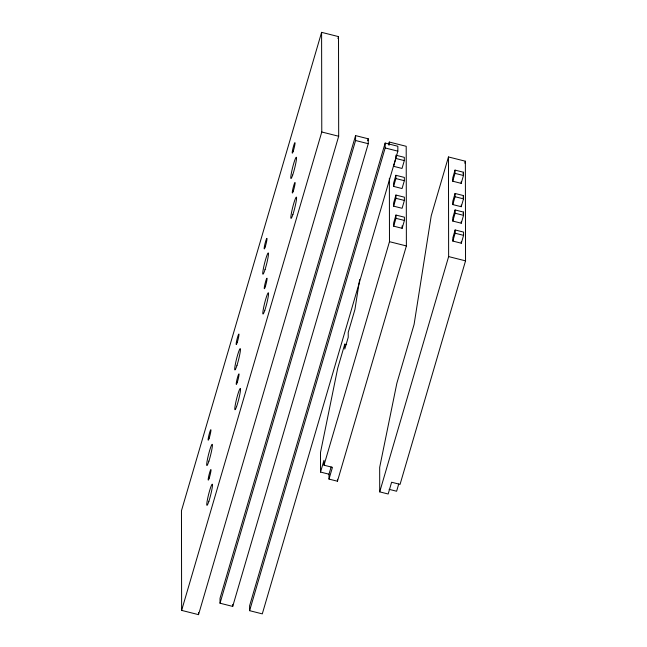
<?xml version="1.0" encoding="UTF-8"?>
<svg xmlns="http://www.w3.org/2000/svg" width="647" height="647" viewBox="0 0 647 647"><rect width="100%" height="100%" fill="white"/><g stroke="black" fill="none" stroke-linecap="round" stroke-linejoin="round"><path stroke-width="0.97" d="M359.643 279.601L354.928 309.509L348.223 332.396L348.232 337.297L344.778 349.065L344.77 344.164L346.655 344.641M321.599 32.35L181.459 510.75L181.629 610.388L198.532 614.65L338.68 136.25L338.51 36.612L321.599 32.35L321.777 131.988L181.629 610.388M337.936 38.545L338.51 36.612M355.575 135.611L220.02 598.321L220.029 603.222L232.71 606.417L368.264 143.707L368.256 138.806L355.575 135.611L355.583 140.512L220.029 603.222M367.69 140.747L368.256 138.806M385.159 143.06L249.605 605.778L249.613 610.679L262.294 613.874L397.848 151.155L397.84 146.254L385.159 143.06L385.167 147.961L249.613 610.679M388.459 144.936L389.3 142.049L406.203 146.303L406.381 245.941L337.459 481.222L329 479.095L328.991 474.194L331.118 466.956M395.859 155.199L404.31 157.326L404.318 160.593L402.022 168.438L393.57 166.303L395.867 158.458L395.859 156.016M344.77 344.164L337.694 368.321L320.508 452.463L320.54 472.067L328.991 474.194M395.899 175.297L393.602 183.133L393.602 186.401L402.054 188.536L404.351 180.691L404.351 177.424L395.899 175.297L395.899 178.564L393.602 186.401M395.932 195.054L393.635 202.891L393.635 206.158L402.094 208.294L404.391 200.449L404.383 197.181L395.932 195.054L395.94 198.322L393.635 206.158M320.54 472.067L323.985 460.3L324.001 465.201L332.453 467.328L329 479.095M395.964 215.063L393.667 222.908L393.675 226.167L402.127 228.302L404.424 220.457L404.415 217.19L395.964 215.063L395.972 218.33L393.675 226.167M324.001 465.201L389.478 241.687L389.365 178.281M448.468 156.954L431.234 215.774L414.088 324.414L396.862 383.234L379.676 467.369L379.716 491.874L388.168 494.001L391.613 482.241L400.064 484.368L465.541 260.854L465.371 161.208L448.468 156.954L448.638 256.592L379.716 491.874M455.027 170.104L452.73 177.949L452.73 181.209L461.182 183.344L463.487 175.499L463.478 172.231L455.027 170.104L455.027 173.372L452.73 181.209M455.067 193.469L452.771 201.314L452.771 204.581L461.222 206.708L463.527 198.864L463.519 195.596L455.067 193.469L455.067 196.737L452.771 204.581M464.805 163.141L465.371 161.208M462.969 173.978L463.478 172.231M455.092 209.96L452.795 217.804L452.803 221.072L461.254 223.199L463.551 215.354L463.543 212.087L455.092 209.96L455.1 213.227L452.803 221.072M463.009 197.343L463.519 195.596M455.132 229.968L452.835 237.813L452.835 241.08L461.287 243.207L463.584 235.362L463.584 232.095L455.132 229.968L455.132 233.235L452.835 241.08M463.034 213.833L463.543 212.087M398.73 483.988L396.611 491.235L389.098 489.334M321.777 131.988L338.68 136.25M355.583 140.512L368.264 143.707M385.167 147.961L397.848 151.155M395.867 158.458L404.318 160.593M455.027 173.372L463.487 175.499M395.899 178.564L404.351 180.691M455.067 196.737L463.527 198.864M395.94 198.322L404.391 200.449M455.1 213.227L463.551 215.354M395.972 218.33L404.424 220.457M455.132 233.235L463.584 235.362M389.478 241.687L406.381 245.941M448.638 256.592L465.541 260.854M461.182 181.71L461.182 183.344M461.222 205.075L461.222 206.708M461.254 221.565L461.254 223.199M461.287 241.574L461.287 243.207M402.119 225.852L402.127 228.302M393.57 164.67L393.57 166.303M389.3 142.049L389.308 145.065M337.451 479.265L337.459 481.222M232.71 604.46L232.71 606.417M198.532 612.636L198.532 614.65M236.996 365.28A10.95 1.076 -75.9 0 0 240.312 348.66A10.95 1.076 -75.9 0 0 235.443 363.8A10.95 1.076 -75.9 0 0 236.996 365.28M292.662 175.086A10.95 1.076 -75.9 0 0 296.472 157.528A10.95 1.076 -75.9 0 0 291.797 171.043A10.95 1.076 -75.9 0 0 292.662 175.086M265.278 286.734A5.475 0.542 -75.9 0 0 267.033 278.234A5.475 0.542 -75.9 0 0 264.631 285.513A5.475 0.542 -75.9 0 0 265.278 286.734M208.884 501.263A10.95 1.076 -75.9 0 0 212.394 484.255A10.95 1.076 -75.9 0 0 207.59 498.829A10.95 1.076 -75.9 0 0 208.884 501.263M236.6 406.526A10.95 1.076 -75.9 0 0 240.498 388.815A10.95 1.076 -75.9 0 0 235.872 401.973A10.95 1.076 -75.9 0 0 236.6 406.526M265.084 269.411A10.95 1.076 -75.9 0 0 268.319 252.969A10.95 1.076 -75.9 0 0 263.434 268.327A10.95 1.076 -75.9 0 0 265.084 269.411M264.801 310.334A10.95 1.076 -75.9 0 0 268.489 292.986A10.95 1.076 -75.9 0 0 263.758 306.945A10.95 1.076 -75.9 0 0 264.801 310.334M292.913 214.416A10.95 1.076 -75.9 0 0 296.504 197.254A10.95 1.076 -75.9 0 0 291.724 211.561A10.95 1.076 -75.9 0 0 292.913 214.416M208.916 461.093A10.95 1.076 -75.9 0 0 212.297 444.36A10.95 1.076 -75.9 0 0 207.444 459.33A10.95 1.076 -75.9 0 0 208.916 461.093M293.309 191.051A5.475 0.542 -75.9 0 0 295.064 182.551A5.475 0.542 -75.9 0 0 292.662 189.838A5.475 0.542 -75.9 0 0 293.309 191.051M237.182 342.562A5.475 0.542 -75.9 0 0 238.937 334.054A5.475 0.542 -75.9 0 0 236.535 341.341A5.475 0.542 -75.9 0 0 237.182 342.562M237.247 382.417A5.475 0.542 -75.9 0 0 239.002 373.909A5.475 0.542 -75.9 0 0 236.6 381.196A5.475 0.542 -75.9 0 0 237.247 382.417M293.237 151.196A5.475 0.542 -75.9 0 0 294.992 142.696A5.475 0.542 -75.9 0 0 292.59 149.983A5.475 0.542 -75.9 0 0 293.237 151.196M209.151 438.237A5.475 0.542 -75.9 0 0 210.906 429.737A5.475 0.542 -75.9 0 0 208.504 437.024A5.475 0.542 -75.9 0 0 209.151 438.237M265.213 246.879A5.475 0.542 -75.9 0 0 266.968 238.379A5.475 0.542 -75.9 0 0 264.558 245.658A5.475 0.542 -75.9 0 0 265.213 246.879M209.224 478.093A5.475 0.542 -75.9 0 0 210.979 469.593A5.475 0.542 -75.9 0 0 208.569 476.879A5.475 0.542 -75.9 0 0 209.224 478.093"/></g></svg>
